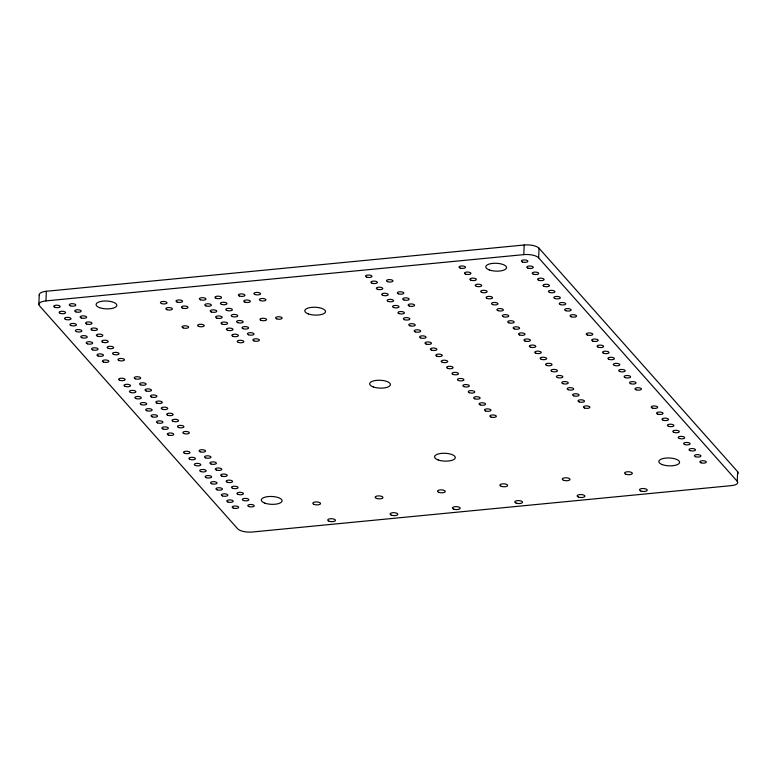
<?xml version="1.0" encoding="UTF-8"?>
<svg xmlns="http://www.w3.org/2000/svg" width="777" height="777" viewBox="0 0 777 777"><rect width="100%" height="100%" fill="white"/><g stroke="black" fill="none" stroke-linecap="round" stroke-linejoin="round"><path stroke-width="1.17" d="M38.85 304.448L39.238 294.823M737.635 471.697L737.247 481.322A9.343 3.526 2.3 0 1 731.487 485.615L252.476 532.002A11.674 4.409 2.3 0 1 237.636 528.768L39.433 305.75A10.577 3.992 2.3 0 1 45.95 300.893L46.338 291.268L524.184 244.998A11.674 4.409 2.3 0 1 539.034 248.232L737.635 471.697A9.343 3.526 2.3 0 1 737.849 473.756M737.247 481.322L538.646 257.857A11.674 4.409 2.3 0 0 523.795 254.623L524.184 244.998M538.646 257.857L539.034 248.232M45.95 300.893L523.795 254.623M39.452 295.61A10.577 3.992 2.3 0 1 46.338 291.268M438.121 459.935A10.402 3.934 2.3 0 0 455.128 458.294A10.402 3.934 2.3 0 0 441.511 453.37A10.402 3.934 2.3 0 0 438.121 459.935M248.553 334.8A3.302 1.243 2.3 0 0 253.953 334.275A3.302 1.243 2.3 0 0 249.631 332.711A3.302 1.243 2.3 0 0 248.553 334.8M227.253 482.226A3.254 1.224 2.3 0 0 232.566 481.711A3.254 1.224 2.3 0 0 228.312 480.176A3.254 1.224 2.3 0 0 227.253 482.226M99.641 307.682A10.402 3.934 2.3 0 0 116.647 306.041A10.402 3.934 2.3 0 0 103.03 301.117A10.402 3.934 2.3 0 0 99.641 307.682M489.364 269.949A10.402 3.934 2.3 0 0 506.371 268.308A10.402 3.934 2.3 0 0 492.764 263.374A10.402 3.934 2.3 0 0 489.364 269.949M146.766 410.722A3.254 1.224 2.3 0 0 152.088 410.207A3.254 1.224 2.3 0 0 147.834 408.673A3.254 1.224 2.3 0 0 146.766 410.722M227.554 330.225A3.302 1.243 2.3 0 0 232.954 329.701A3.302 1.243 2.3 0 0 228.632 328.137A3.302 1.243 2.3 0 0 227.554 330.225M544.143 286.344A3.254 1.224 2.3 0 0 549.456 285.829A3.254 1.224 2.3 0 0 545.201 284.295A3.254 1.224 2.3 0 0 544.143 286.344M264.879 503.146A10.402 3.934 2.3 0 0 281.896 501.495A10.402 3.934 2.3 0 0 268.279 496.571A10.402 3.934 2.3 0 0 264.879 503.146M373.222 386.927A10.402 3.934 2.3 0 0 390.239 385.275A10.402 3.934 2.3 0 0 376.622 380.351A10.402 3.934 2.3 0 0 373.222 386.927M308.333 313.908A10.402 3.934 2.3 0 0 325.349 312.267A10.402 3.934 2.3 0 0 311.732 307.342A10.402 3.934 2.3 0 0 308.333 313.908M662.402 464.656A10.402 3.934 2.3 0 0 679.409 463.005A10.402 3.934 2.3 0 0 665.802 458.08A10.402 3.934 2.3 0 0 662.402 464.656M516.103 503.088A3.904 1.476 2.3 0 0 522.484 502.476A3.904 1.476 2.3 0 0 517.375 500.631A3.904 1.476 2.3 0 0 516.103 503.088M501.204 486.324A3.904 1.476 2.3 0 0 507.575 485.703A3.904 1.476 2.3 0 0 502.476 483.857A3.904 1.476 2.3 0 0 501.204 486.324M453.749 509.129A3.904 1.476 2.3 0 0 460.13 508.508A3.904 1.476 2.3 0 0 455.021 506.662A3.904 1.476 2.3 0 0 453.749 509.129M438.84 492.365A3.904 1.476 2.3 0 0 445.221 491.744A3.904 1.476 2.3 0 0 440.122 489.898A3.904 1.476 2.3 0 0 438.84 492.365M391.394 515.17A3.904 1.476 2.3 0 0 397.766 514.549A3.904 1.476 2.3 0 0 392.667 512.703A3.904 1.476 2.3 0 0 391.394 515.17M376.486 498.397A3.904 1.476 2.3 0 0 382.867 497.785A3.904 1.476 2.3 0 0 377.758 495.93A3.904 1.476 2.3 0 0 376.486 498.397M329.03 521.202A3.904 1.476 2.3 0 0 335.411 520.59A3.904 1.476 2.3 0 0 330.303 518.745A3.904 1.476 2.3 0 0 329.03 521.202M314.131 504.438A3.904 1.476 2.3 0 0 320.512 503.817A3.904 1.476 2.3 0 0 315.404 501.971A3.904 1.476 2.3 0 0 314.131 504.438M640.811 491.015A3.904 1.476 2.3 0 0 647.192 490.404A3.904 1.476 2.3 0 0 642.093 488.548A3.904 1.476 2.3 0 0 640.811 491.015M625.912 474.252A3.904 1.476 2.3 0 0 632.293 473.63A3.904 1.476 2.3 0 0 627.185 471.785A3.904 1.476 2.3 0 0 625.912 474.252M578.457 497.057A3.904 1.476 2.3 0 0 584.838 496.435A3.904 1.476 2.3 0 0 579.729 494.59A3.904 1.476 2.3 0 0 578.457 497.057M563.558 480.283A3.904 1.476 2.3 0 0 569.939 479.671A3.904 1.476 2.3 0 0 564.83 477.826A3.904 1.476 2.3 0 0 563.558 480.283M244.901 302.117A3.302 1.243 2.3 0 0 250.301 301.593A3.302 1.243 2.3 0 0 245.979 300.029A3.302 1.243 2.3 0 0 244.901 302.117M260.489 300.602A3.302 1.243 2.3 0 0 265.889 300.077A3.302 1.243 2.3 0 0 261.567 298.514A3.302 1.243 2.3 0 0 260.489 300.602M182.537 308.148A3.302 1.243 2.3 0 0 187.937 307.624A3.302 1.243 2.3 0 0 183.615 306.06A3.302 1.243 2.3 0 0 182.537 308.148M166.948 309.664A3.302 1.243 2.3 0 0 172.348 309.139A3.302 1.243 2.3 0 0 168.026 307.575A3.302 1.243 2.3 0 0 166.948 309.664M238.374 342.395A3.302 1.243 2.3 0 0 243.774 341.87A3.302 1.243 2.3 0 0 239.452 340.307A3.302 1.243 2.3 0 0 238.374 342.395M253.962 340.88A3.302 1.243 2.3 0 0 259.363 340.365A3.302 1.243 2.3 0 0 255.041 338.801A3.302 1.243 2.3 0 0 253.962 340.88M232.964 336.305A3.302 1.243 2.3 0 0 238.364 335.781A3.302 1.243 2.3 0 0 234.042 334.217A3.302 1.243 2.3 0 0 232.964 336.305M243.143 328.71A3.302 1.243 2.3 0 0 248.543 328.195A3.302 1.243 2.3 0 0 244.221 326.631A3.302 1.243 2.3 0 0 243.143 328.71M222.144 324.135A3.302 1.243 2.3 0 0 227.544 323.62A3.302 1.243 2.3 0 0 223.222 322.057A3.302 1.243 2.3 0 0 222.144 324.135M237.733 322.63A3.302 1.243 2.3 0 0 243.133 322.105A3.302 1.243 2.3 0 0 238.811 320.542A3.302 1.243 2.3 0 0 237.733 322.63M216.744 318.055A3.302 1.243 2.3 0 0 222.144 317.531A3.302 1.243 2.3 0 0 217.822 315.967A3.302 1.243 2.3 0 0 216.744 318.055M232.333 316.55A3.302 1.243 2.3 0 0 237.733 316.025A3.302 1.243 2.3 0 0 233.411 314.462A3.302 1.243 2.3 0 0 232.333 316.55M211.334 311.965A3.302 1.243 2.3 0 0 216.734 311.451A3.302 1.243 2.3 0 0 212.412 309.887A3.302 1.243 2.3 0 0 211.334 311.965M226.923 310.46A3.302 1.243 2.3 0 0 232.323 309.936A3.302 1.243 2.3 0 0 228.001 308.372A3.302 1.243 2.3 0 0 226.923 310.46M205.924 305.885A3.302 1.243 2.3 0 0 211.325 305.361A3.302 1.243 2.3 0 0 207.003 303.797A3.302 1.243 2.3 0 0 205.924 305.885M221.513 304.38A3.302 1.243 2.3 0 0 226.913 303.856A3.302 1.243 2.3 0 0 222.591 302.292A3.302 1.243 2.3 0 0 221.513 304.38M200.515 299.805A3.302 1.243 2.3 0 0 205.915 299.281A3.302 1.243 2.3 0 0 201.593 297.717A3.302 1.243 2.3 0 0 200.515 299.805M216.103 298.29A3.302 1.243 2.3 0 0 221.503 297.766A3.302 1.243 2.3 0 0 217.181 296.202A3.302 1.243 2.3 0 0 216.103 298.29M239.491 296.027A3.302 1.243 2.3 0 0 244.891 295.503A3.302 1.243 2.3 0 0 240.569 293.939A3.302 1.243 2.3 0 0 239.491 296.027M255.079 294.522A3.302 1.243 2.3 0 0 260.48 293.997A3.302 1.243 2.3 0 0 256.157 292.434A3.302 1.243 2.3 0 0 255.079 294.522M177.137 302.068A3.302 1.243 2.3 0 0 182.537 301.544A3.302 1.243 2.3 0 0 178.215 299.98A3.302 1.243 2.3 0 0 177.137 302.068M161.548 303.574A3.302 1.243 2.3 0 0 166.948 303.049A3.302 1.243 2.3 0 0 162.626 301.486A3.302 1.243 2.3 0 0 161.548 303.574M700.961 462.791A3.254 1.224 2.3 0 0 706.274 462.276A3.254 1.224 2.3 0 0 702.019 460.742A3.254 1.224 2.3 0 0 700.961 462.791M695.551 456.711A3.254 1.224 2.3 0 0 700.873 456.196A3.254 1.224 2.3 0 0 696.619 454.652A3.254 1.224 2.3 0 0 695.551 456.711M690.151 450.621A3.254 1.224 2.3 0 0 695.464 450.106A3.254 1.224 2.3 0 0 691.209 448.572A3.254 1.224 2.3 0 0 690.151 450.621M684.741 444.541A3.254 1.224 2.3 0 0 690.054 444.026A3.254 1.224 2.3 0 0 685.8 442.482A3.254 1.224 2.3 0 0 684.741 444.541M679.331 438.451A3.254 1.224 2.3 0 0 684.644 437.937A3.254 1.224 2.3 0 0 680.39 436.402A3.254 1.224 2.3 0 0 679.331 438.451M673.921 432.371A3.254 1.224 2.3 0 0 679.244 431.857A3.254 1.224 2.3 0 0 674.99 430.322A3.254 1.224 2.3 0 0 673.921 432.371M668.521 426.291A3.254 1.224 2.3 0 0 673.834 425.777A3.254 1.224 2.3 0 0 669.58 424.232A3.254 1.224 2.3 0 0 668.521 426.291M663.111 420.202A3.254 1.224 2.3 0 0 668.424 419.687A3.254 1.224 2.3 0 0 664.17 418.152A3.254 1.224 2.3 0 0 663.111 420.202M657.701 414.122A3.254 1.224 2.3 0 0 663.014 413.607A3.254 1.224 2.3 0 0 658.76 412.063A3.254 1.224 2.3 0 0 657.701 414.122M652.292 408.032A3.254 1.224 2.3 0 0 657.614 407.517A3.254 1.224 2.3 0 0 653.36 405.982A3.254 1.224 2.3 0 0 652.292 408.032M233.294 508.071A3.254 1.224 2.3 0 0 238.607 507.566A3.254 1.224 2.3 0 0 234.353 506.021A3.254 1.224 2.3 0 0 233.294 508.071M227.884 501.991A3.254 1.224 2.3 0 0 233.197 501.476A3.254 1.224 2.3 0 0 228.943 499.941A3.254 1.224 2.3 0 0 227.884 501.991M222.475 495.911A3.254 1.224 2.3 0 0 227.787 495.396A3.254 1.224 2.3 0 0 223.533 493.851A3.254 1.224 2.3 0 0 222.475 495.911M217.065 489.821A3.254 1.224 2.3 0 0 222.387 489.306A3.254 1.224 2.3 0 0 218.133 487.771A3.254 1.224 2.3 0 0 217.065 489.821M211.665 483.741A3.254 1.224 2.3 0 0 216.977 483.226A3.254 1.224 2.3 0 0 212.723 481.682A3.254 1.224 2.3 0 0 211.665 483.741M206.255 477.651A3.254 1.224 2.3 0 0 211.567 477.136A3.254 1.224 2.3 0 0 207.313 475.602A3.254 1.224 2.3 0 0 206.255 477.651M200.845 471.571A3.254 1.224 2.3 0 0 206.158 471.056A3.254 1.224 2.3 0 0 201.903 469.512A3.254 1.224 2.3 0 0 200.845 471.571M195.435 465.481A3.254 1.224 2.3 0 0 200.757 464.967A3.254 1.224 2.3 0 0 196.494 463.432A3.254 1.224 2.3 0 0 195.435 465.481M190.035 459.401A3.254 1.224 2.3 0 0 195.348 458.886A3.254 1.224 2.3 0 0 191.093 457.342A3.254 1.224 2.3 0 0 190.035 459.401M184.625 453.312A3.254 1.224 2.3 0 0 189.938 452.797A3.254 1.224 2.3 0 0 185.684 451.262A3.254 1.224 2.3 0 0 184.625 453.312M636.072 389.782A3.254 1.224 2.3 0 0 641.384 389.267A3.254 1.224 2.3 0 0 637.13 387.723A3.254 1.224 2.3 0 0 636.072 389.782M630.662 383.692A3.254 1.224 2.3 0 0 635.984 383.178A3.254 1.224 2.3 0 0 631.73 381.643A3.254 1.224 2.3 0 0 630.662 383.692M625.262 377.612A3.254 1.224 2.3 0 0 630.574 377.098A3.254 1.224 2.3 0 0 626.32 375.553A3.254 1.224 2.3 0 0 625.262 377.612M619.852 371.523A3.254 1.224 2.3 0 0 625.164 371.008A3.254 1.224 2.3 0 0 620.91 369.473A3.254 1.224 2.3 0 0 619.852 371.523M614.442 365.443A3.254 1.224 2.3 0 0 619.755 364.928A3.254 1.224 2.3 0 0 615.501 363.383A3.254 1.224 2.3 0 0 614.442 365.443M609.032 359.353A3.254 1.224 2.3 0 0 614.354 358.838A3.254 1.224 2.3 0 0 610.1 357.303A3.254 1.224 2.3 0 0 609.032 359.353M603.632 353.273A3.254 1.224 2.3 0 0 608.945 352.758A3.254 1.224 2.3 0 0 604.691 351.223A3.254 1.224 2.3 0 0 603.632 353.273M598.222 347.193A3.254 1.224 2.3 0 0 603.535 346.678A3.254 1.224 2.3 0 0 599.281 345.134A3.254 1.224 2.3 0 0 598.222 347.193M592.812 341.103A3.254 1.224 2.3 0 0 598.125 340.588A3.254 1.224 2.3 0 0 593.871 339.054A3.254 1.224 2.3 0 0 592.812 341.103M587.402 335.023A3.254 1.224 2.3 0 0 592.725 334.508A3.254 1.224 2.3 0 0 588.461 332.964A3.254 1.224 2.3 0 0 587.402 335.023M168.395 435.062A3.254 1.224 2.3 0 0 173.718 434.547A3.254 1.224 2.3 0 0 169.464 433.012A3.254 1.224 2.3 0 0 168.395 435.062M162.995 428.982A3.254 1.224 2.3 0 0 168.308 428.467A3.254 1.224 2.3 0 0 164.054 426.923A3.254 1.224 2.3 0 0 162.995 428.982M157.585 422.892A3.254 1.224 2.3 0 0 162.898 422.377A3.254 1.224 2.3 0 0 158.644 420.843A3.254 1.224 2.3 0 0 157.585 422.892M152.175 416.812A3.254 1.224 2.3 0 0 157.488 416.297A3.254 1.224 2.3 0 0 153.234 414.753A3.254 1.224 2.3 0 0 152.175 416.812M141.365 404.642A3.254 1.224 2.3 0 0 146.678 404.127A3.254 1.224 2.3 0 0 142.424 402.583A3.254 1.224 2.3 0 0 141.365 404.642M135.956 398.552A3.254 1.224 2.3 0 0 141.268 398.038A3.254 1.224 2.3 0 0 137.014 396.503A3.254 1.224 2.3 0 0 135.956 398.552M130.546 392.472A3.254 1.224 2.3 0 0 135.858 391.958A3.254 1.224 2.3 0 0 131.604 390.413A3.254 1.224 2.3 0 0 130.546 392.472M125.136 386.383A3.254 1.224 2.3 0 0 130.458 385.868A3.254 1.224 2.3 0 0 126.204 384.333A3.254 1.224 2.3 0 0 125.136 386.383M119.736 380.303A3.254 1.224 2.3 0 0 125.048 379.788A3.254 1.224 2.3 0 0 120.794 378.244A3.254 1.224 2.3 0 0 119.736 380.303M571.182 316.763A3.254 1.224 2.3 0 0 576.495 316.249A3.254 1.224 2.3 0 0 572.241 314.714A3.254 1.224 2.3 0 0 571.182 316.763M565.773 310.683A3.254 1.224 2.3 0 0 571.085 310.169A3.254 1.224 2.3 0 0 566.831 308.624A3.254 1.224 2.3 0 0 565.773 310.683M560.363 304.594A3.254 1.224 2.3 0 0 565.685 304.079A3.254 1.224 2.3 0 0 561.431 302.544A3.254 1.224 2.3 0 0 560.363 304.594M554.963 298.514A3.254 1.224 2.3 0 0 560.275 297.999A3.254 1.224 2.3 0 0 556.021 296.455A3.254 1.224 2.3 0 0 554.963 298.514M549.553 292.424A3.254 1.224 2.3 0 0 554.865 291.909A3.254 1.224 2.3 0 0 550.611 290.375A3.254 1.224 2.3 0 0 549.553 292.424M538.733 280.264A3.254 1.224 2.3 0 0 544.055 279.749A3.254 1.224 2.3 0 0 539.801 278.205A3.254 1.224 2.3 0 0 538.733 280.264M533.333 274.174A3.254 1.224 2.3 0 0 538.646 273.659A3.254 1.224 2.3 0 0 534.391 272.125A3.254 1.224 2.3 0 0 533.333 274.174M527.923 268.094A3.254 1.224 2.3 0 0 533.236 267.579A3.254 1.224 2.3 0 0 528.982 266.035A3.254 1.224 2.3 0 0 527.923 268.094M522.513 262.004A3.254 1.224 2.3 0 0 527.826 261.49A3.254 1.224 2.3 0 0 523.572 259.955A3.254 1.224 2.3 0 0 522.513 262.004M103.506 362.043A3.254 1.224 2.3 0 0 108.829 361.538A3.254 1.224 2.3 0 0 104.574 359.994A3.254 1.224 2.3 0 0 103.506 362.043M98.106 355.963A3.254 1.224 2.3 0 0 103.419 355.448A3.254 1.224 2.3 0 0 99.165 353.914A3.254 1.224 2.3 0 0 98.106 355.963M92.696 349.883A3.254 1.224 2.3 0 0 98.009 349.368A3.254 1.224 2.3 0 0 93.755 347.824A3.254 1.224 2.3 0 0 92.696 349.883M87.286 343.793A3.254 1.224 2.3 0 0 92.599 343.279A3.254 1.224 2.3 0 0 88.345 341.744A3.254 1.224 2.3 0 0 87.286 343.793M81.876 337.713A3.254 1.224 2.3 0 0 87.199 337.199A3.254 1.224 2.3 0 0 82.945 335.654A3.254 1.224 2.3 0 0 81.876 337.713M76.476 331.624A3.254 1.224 2.3 0 0 81.789 331.109A3.254 1.224 2.3 0 0 77.535 329.574A3.254 1.224 2.3 0 0 76.476 331.624M71.066 325.544A3.254 1.224 2.3 0 0 76.379 325.029A3.254 1.224 2.3 0 0 72.125 323.485A3.254 1.224 2.3 0 0 71.066 325.544M65.656 319.454A3.254 1.224 2.3 0 0 70.969 318.939A3.254 1.224 2.3 0 0 66.715 317.404A3.254 1.224 2.3 0 0 65.656 319.454M60.247 313.374A3.254 1.224 2.3 0 0 65.569 312.859A3.254 1.224 2.3 0 0 61.315 311.315A3.254 1.224 2.3 0 0 60.247 313.374M54.846 307.284A3.254 1.224 2.3 0 0 60.159 306.769A3.254 1.224 2.3 0 0 55.905 305.235A3.254 1.224 2.3 0 0 54.846 307.284M119.095 360.538A3.254 1.224 2.3 0 0 124.417 360.023A3.254 1.224 2.3 0 0 120.163 358.488A3.254 1.224 2.3 0 0 119.095 360.538M113.695 354.458A3.254 1.224 2.3 0 0 119.007 353.943A3.254 1.224 2.3 0 0 114.753 352.399A3.254 1.224 2.3 0 0 113.695 354.458M108.285 348.368A3.254 1.224 2.3 0 0 113.597 347.853A3.254 1.224 2.3 0 0 109.343 346.319A3.254 1.224 2.3 0 0 108.285 348.368M102.875 342.288A3.254 1.224 2.3 0 0 108.188 341.773A3.254 1.224 2.3 0 0 103.933 340.229A3.254 1.224 2.3 0 0 102.875 342.288M97.465 336.198A3.254 1.224 2.3 0 0 102.787 335.683A3.254 1.224 2.3 0 0 98.533 334.149A3.254 1.224 2.3 0 0 97.465 336.198M92.065 330.118A3.254 1.224 2.3 0 0 97.378 329.603A3.254 1.224 2.3 0 0 93.123 328.059A3.254 1.224 2.3 0 0 92.065 330.118M86.655 324.028A3.254 1.224 2.3 0 0 91.968 323.514A3.254 1.224 2.3 0 0 87.714 321.979A3.254 1.224 2.3 0 0 86.655 324.028M81.245 317.948A3.254 1.224 2.3 0 0 86.558 317.434A3.254 1.224 2.3 0 0 82.304 315.889A3.254 1.224 2.3 0 0 81.245 317.948M75.835 311.859A3.254 1.224 2.3 0 0 81.158 311.344A3.254 1.224 2.3 0 0 76.904 309.809A3.254 1.224 2.3 0 0 75.835 311.859M70.435 305.779A3.254 1.224 2.3 0 0 75.748 305.264A3.254 1.224 2.3 0 0 71.494 303.72A3.254 1.224 2.3 0 0 70.435 305.779M183.994 433.556A3.254 1.224 2.3 0 0 189.306 433.042A3.254 1.224 2.3 0 0 185.052 431.497A3.254 1.224 2.3 0 0 183.994 433.556M178.584 427.467A3.254 1.224 2.3 0 0 183.896 426.952A3.254 1.224 2.3 0 0 179.642 425.417A3.254 1.224 2.3 0 0 178.584 427.467M173.174 421.387A3.254 1.224 2.3 0 0 178.487 420.872A3.254 1.224 2.3 0 0 174.233 419.327A3.254 1.224 2.3 0 0 173.174 421.387M167.764 415.297A3.254 1.224 2.3 0 0 173.086 414.782A3.254 1.224 2.3 0 0 168.823 413.247A3.254 1.224 2.3 0 0 167.764 415.297M162.354 409.217A3.254 1.224 2.3 0 0 167.677 408.702A3.254 1.224 2.3 0 0 163.423 407.158A3.254 1.224 2.3 0 0 162.354 409.217M156.954 403.127A3.254 1.224 2.3 0 0 162.267 402.612A3.254 1.224 2.3 0 0 158.013 401.078A3.254 1.224 2.3 0 0 156.954 403.127M151.544 397.047A3.254 1.224 2.3 0 0 156.857 396.532A3.254 1.224 2.3 0 0 152.603 394.988A3.254 1.224 2.3 0 0 151.544 397.047M146.134 390.957A3.254 1.224 2.3 0 0 151.447 390.442A3.254 1.224 2.3 0 0 147.193 388.908A3.254 1.224 2.3 0 0 146.134 390.957M140.724 384.877A3.254 1.224 2.3 0 0 146.047 384.362A3.254 1.224 2.3 0 0 141.793 382.818A3.254 1.224 2.3 0 0 140.724 384.877M135.324 378.787A3.254 1.224 2.3 0 0 140.637 378.273A3.254 1.224 2.3 0 0 136.383 376.738A3.254 1.224 2.3 0 0 135.324 378.787M248.883 506.565A3.254 1.224 2.3 0 0 254.196 506.05A3.254 1.224 2.3 0 0 249.941 504.516A3.254 1.224 2.3 0 0 248.883 506.565M243.473 500.485A3.254 1.224 2.3 0 0 248.786 499.97A3.254 1.224 2.3 0 0 244.532 498.426A3.254 1.224 2.3 0 0 243.473 500.485M238.063 494.395A3.254 1.224 2.3 0 0 243.376 493.881A3.254 1.224 2.3 0 0 239.122 492.346A3.254 1.224 2.3 0 0 238.063 494.395M232.653 488.315A3.254 1.224 2.3 0 0 237.976 487.801A3.254 1.224 2.3 0 0 233.722 486.256A3.254 1.224 2.3 0 0 232.653 488.315M221.843 476.146A3.254 1.224 2.3 0 0 227.156 475.631A3.254 1.224 2.3 0 0 222.902 474.087A3.254 1.224 2.3 0 0 221.843 476.146M216.433 470.056A3.254 1.224 2.3 0 0 221.746 469.541A3.254 1.224 2.3 0 0 217.492 468.007A3.254 1.224 2.3 0 0 216.433 470.056M211.023 463.976A3.254 1.224 2.3 0 0 216.346 463.461A3.254 1.224 2.3 0 0 212.092 461.917A3.254 1.224 2.3 0 0 211.023 463.976M205.623 457.886A3.254 1.224 2.3 0 0 210.936 457.371A3.254 1.224 2.3 0 0 206.682 455.837A3.254 1.224 2.3 0 0 205.623 457.886M200.213 451.806A3.254 1.224 2.3 0 0 205.526 451.291A3.254 1.224 2.3 0 0 201.272 449.747A3.254 1.224 2.3 0 0 200.213 451.806M261.121 320.367A3.302 1.243 2.3 0 0 266.521 319.842A3.302 1.243 2.3 0 0 262.199 318.279A3.302 1.243 2.3 0 0 261.121 320.367M276.709 318.852A3.302 1.243 2.3 0 0 282.109 318.337A3.302 1.243 2.3 0 0 277.787 316.773A3.302 1.243 2.3 0 0 276.709 318.852M198.766 326.408A3.302 1.243 2.3 0 0 204.166 325.884A3.302 1.243 2.3 0 0 199.844 324.32A3.302 1.243 2.3 0 0 198.766 326.408M183.178 327.913A3.302 1.243 2.3 0 0 188.578 327.389A3.302 1.243 2.3 0 0 184.256 325.825A3.302 1.243 2.3 0 0 183.178 327.913M465.569 274.126A3.254 1.224 2.3 0 0 470.881 273.611A3.254 1.224 2.3 0 0 466.627 272.076A3.254 1.224 2.3 0 0 465.569 274.126M470.969 280.215A3.254 1.224 2.3 0 0 476.291 279.701A3.254 1.224 2.3 0 0 472.037 278.156A3.254 1.224 2.3 0 0 470.969 280.215M476.379 286.295A3.254 1.224 2.3 0 0 481.691 285.781A3.254 1.224 2.3 0 0 477.437 284.246A3.254 1.224 2.3 0 0 476.379 286.295M481.789 292.385A3.254 1.224 2.3 0 0 487.101 291.87A3.254 1.224 2.3 0 0 482.847 290.326A3.254 1.224 2.3 0 0 481.789 292.385M535.868 353.224A3.254 1.224 2.3 0 0 541.181 352.709A3.254 1.224 2.3 0 0 536.926 351.175A3.254 1.224 2.3 0 0 535.868 353.224M377.437 289.267A3.254 1.224 2.3 0 0 382.75 288.753A3.254 1.224 2.3 0 0 378.496 287.218A3.254 1.224 2.3 0 0 377.437 289.267M487.198 298.465A3.254 1.224 2.3 0 0 492.511 297.95A3.254 1.224 2.3 0 0 488.257 296.416A3.254 1.224 2.3 0 0 487.198 298.465M492.599 304.555A3.254 1.224 2.3 0 0 497.921 304.04A3.254 1.224 2.3 0 0 493.667 302.496A3.254 1.224 2.3 0 0 492.599 304.555M498.008 310.635A3.254 1.224 2.3 0 0 503.321 310.12A3.254 1.224 2.3 0 0 499.067 308.586A3.254 1.224 2.3 0 0 498.008 310.635M503.418 316.715A3.254 1.224 2.3 0 0 508.731 316.2A3.254 1.224 2.3 0 0 504.477 314.666A3.254 1.224 2.3 0 0 503.418 316.715M508.828 322.805A3.254 1.224 2.3 0 0 514.141 322.29A3.254 1.224 2.3 0 0 509.887 320.746A3.254 1.224 2.3 0 0 508.828 322.805M514.238 328.885A3.254 1.224 2.3 0 0 519.551 328.37A3.254 1.224 2.3 0 0 515.297 326.835A3.254 1.224 2.3 0 0 514.238 328.885M519.638 334.974A3.254 1.224 2.3 0 0 524.961 334.46A3.254 1.224 2.3 0 0 520.707 332.915A3.254 1.224 2.3 0 0 519.638 334.974M525.048 341.054A3.254 1.224 2.3 0 0 530.361 340.54A3.254 1.224 2.3 0 0 526.107 339.005A3.254 1.224 2.3 0 0 525.048 341.054M530.458 347.144A3.254 1.224 2.3 0 0 535.771 346.629A3.254 1.224 2.3 0 0 531.517 345.085A3.254 1.224 2.3 0 0 530.458 347.144M436.917 356.196A3.254 1.224 2.3 0 0 442.239 355.681A3.254 1.224 2.3 0 0 437.985 354.147A3.254 1.224 2.3 0 0 436.917 356.196M431.517 350.116A3.254 1.224 2.3 0 0 436.829 349.601A3.254 1.224 2.3 0 0 432.575 348.057A3.254 1.224 2.3 0 0 431.517 350.116M426.107 344.026A3.254 1.224 2.3 0 0 431.42 343.512A3.254 1.224 2.3 0 0 427.165 341.977A3.254 1.224 2.3 0 0 426.107 344.026M420.697 337.946A3.254 1.224 2.3 0 0 426.01 337.432A3.254 1.224 2.3 0 0 421.756 335.887A3.254 1.224 2.3 0 0 420.697 337.946M415.287 331.857A3.254 1.224 2.3 0 0 420.61 331.342A3.254 1.224 2.3 0 0 416.355 329.807A3.254 1.224 2.3 0 0 415.287 331.857M409.887 325.777A3.254 1.224 2.3 0 0 415.2 325.262A3.254 1.224 2.3 0 0 410.946 323.718A3.254 1.224 2.3 0 0 409.887 325.777M404.477 319.687A3.254 1.224 2.3 0 0 409.79 319.172A3.254 1.224 2.3 0 0 405.536 317.638A3.254 1.224 2.3 0 0 404.477 319.687M399.067 313.607A3.254 1.224 2.3 0 0 404.38 313.092A3.254 1.224 2.3 0 0 400.126 311.558A3.254 1.224 2.3 0 0 399.067 313.607M393.657 307.527A3.254 1.224 2.3 0 0 398.98 307.012A3.254 1.224 2.3 0 0 394.726 305.468A3.254 1.224 2.3 0 0 393.657 307.527M453.146 374.456A3.254 1.224 2.3 0 0 458.459 373.941A3.254 1.224 2.3 0 0 454.205 372.397A3.254 1.224 2.3 0 0 453.146 374.456M388.257 301.437A3.254 1.224 2.3 0 0 393.57 300.922A3.254 1.224 2.3 0 0 389.316 299.388A3.254 1.224 2.3 0 0 388.257 301.437M382.847 295.357A3.254 1.224 2.3 0 0 388.16 294.842A3.254 1.224 2.3 0 0 383.906 293.298A3.254 1.224 2.3 0 0 382.847 295.357M541.268 359.314A3.254 1.224 2.3 0 0 546.59 358.799A3.254 1.224 2.3 0 0 542.336 357.255A3.254 1.224 2.3 0 0 541.268 359.314M546.678 365.394A3.254 1.224 2.3 0 0 551.991 364.879A3.254 1.224 2.3 0 0 547.736 363.345A3.254 1.224 2.3 0 0 546.678 365.394M552.088 371.484A3.254 1.224 2.3 0 0 557.4 370.969A3.254 1.224 2.3 0 0 553.146 369.425A3.254 1.224 2.3 0 0 552.088 371.484M557.497 377.564A3.254 1.224 2.3 0 0 562.81 377.049A3.254 1.224 2.3 0 0 558.556 375.514A3.254 1.224 2.3 0 0 557.497 377.564M562.898 383.644A3.254 1.224 2.3 0 0 568.22 383.129A3.254 1.224 2.3 0 0 563.966 381.594A3.254 1.224 2.3 0 0 562.898 383.644M568.308 389.733A3.254 1.224 2.3 0 0 573.62 389.219A3.254 1.224 2.3 0 0 569.366 387.674A3.254 1.224 2.3 0 0 568.308 389.733M573.717 395.814A3.254 1.224 2.3 0 0 579.03 395.299A3.254 1.224 2.3 0 0 574.776 393.764A3.254 1.224 2.3 0 0 573.717 395.814M579.127 401.903A3.254 1.224 2.3 0 0 584.44 401.388A3.254 1.224 2.3 0 0 580.186 399.844A3.254 1.224 2.3 0 0 579.127 401.903M584.527 407.983A3.254 1.224 2.3 0 0 589.85 407.469A3.254 1.224 2.3 0 0 585.596 405.934A3.254 1.224 2.3 0 0 584.527 407.983M490.996 417.045A3.254 1.224 2.3 0 0 496.309 416.53A3.254 1.224 2.3 0 0 492.055 414.986A3.254 1.224 2.3 0 0 490.996 417.045M485.586 410.955A3.254 1.224 2.3 0 0 490.909 410.441A3.254 1.224 2.3 0 0 486.655 408.906A3.254 1.224 2.3 0 0 485.586 410.955M480.186 404.875A3.254 1.224 2.3 0 0 485.499 404.361A3.254 1.224 2.3 0 0 481.245 402.816A3.254 1.224 2.3 0 0 480.186 404.875M474.776 398.786A3.254 1.224 2.3 0 0 480.089 398.271A3.254 1.224 2.3 0 0 475.835 396.736A3.254 1.224 2.3 0 0 474.776 398.786M469.366 392.706A3.254 1.224 2.3 0 0 474.679 392.191A3.254 1.224 2.3 0 0 470.425 390.646A3.254 1.224 2.3 0 0 469.366 392.706M463.956 386.616A3.254 1.224 2.3 0 0 469.279 386.101A3.254 1.224 2.3 0 0 465.025 384.566A3.254 1.224 2.3 0 0 463.956 386.616M458.556 380.536A3.254 1.224 2.3 0 0 463.869 380.021A3.254 1.224 2.3 0 0 459.615 378.486A3.254 1.224 2.3 0 0 458.556 380.536M403.846 299.932A3.254 1.224 2.3 0 0 409.158 299.417A3.254 1.224 2.3 0 0 404.904 297.873A3.254 1.224 2.3 0 0 403.846 299.932M409.246 306.012A3.254 1.224 2.3 0 0 414.568 305.497A3.254 1.224 2.3 0 0 410.314 303.962A3.254 1.224 2.3 0 0 409.246 306.012M447.737 368.366A3.254 1.224 2.3 0 0 453.049 367.851A3.254 1.224 2.3 0 0 448.795 366.317A3.254 1.224 2.3 0 0 447.737 368.366M372.028 283.187A3.254 1.224 2.3 0 0 377.35 282.673A3.254 1.224 2.3 0 0 373.096 281.128A3.254 1.224 2.3 0 0 372.028 283.187M398.436 293.842A3.254 1.224 2.3 0 0 403.749 293.327A3.254 1.224 2.3 0 0 399.495 291.793A3.254 1.224 2.3 0 0 398.436 293.842M460.159 268.046A3.254 1.224 2.3 0 0 465.472 267.531A3.254 1.224 2.3 0 0 461.217 265.987A3.254 1.224 2.3 0 0 460.159 268.046M442.327 362.286A3.254 1.224 2.3 0 0 447.639 361.771A3.254 1.224 2.3 0 0 443.385 360.227A3.254 1.224 2.3 0 0 442.327 362.286M366.627 277.098A3.254 1.224 2.3 0 0 371.94 276.583A3.254 1.224 2.3 0 0 367.686 275.048A3.254 1.224 2.3 0 0 366.627 277.098M387.616 281.672A3.254 1.224 2.3 0 0 392.939 281.157A3.254 1.224 2.3 0 0 388.685 279.623A3.254 1.224 2.3 0 0 387.616 281.672"/></g></svg>
